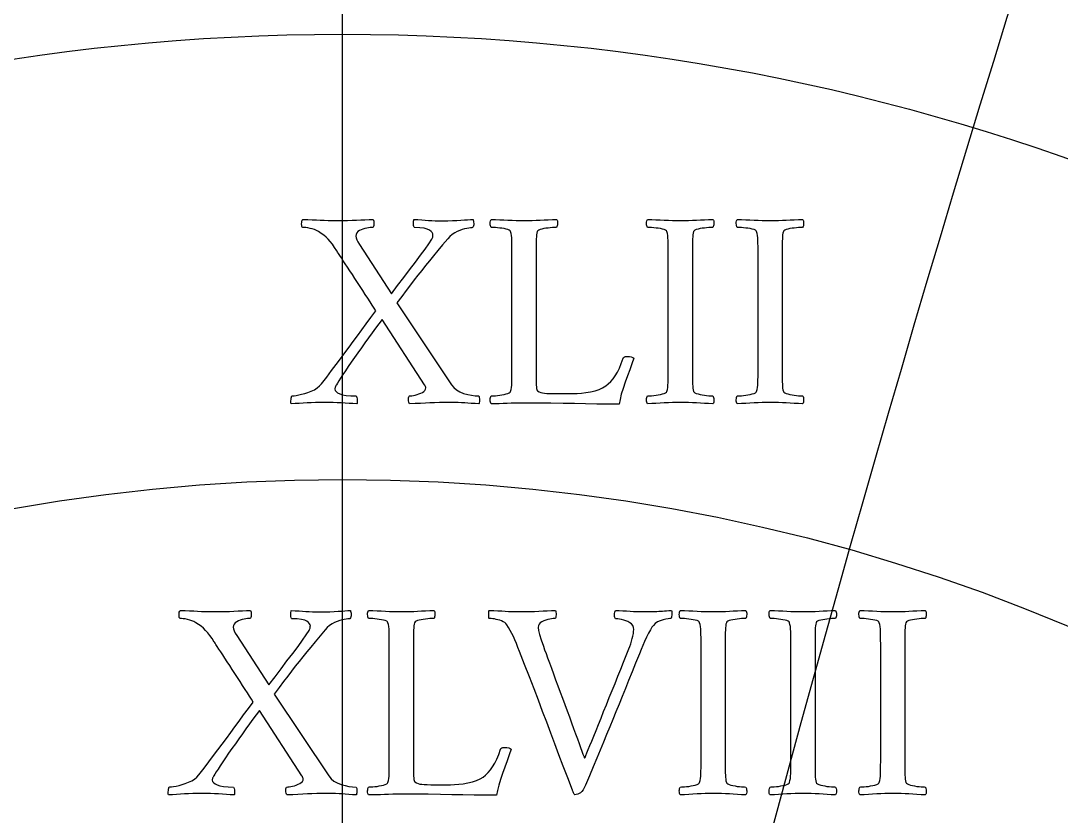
# Model space of a CAD drawing. Header units: millimetres. Extents: x -76 to 76, y -76 to 86.
# Drawn here: x -4.58 to 10.23, y 50.5 to 61.82 of the extents above; entities that cross this region are included whole.
import ezdxf

# ---------------------------------------------------------------- set-up
doc = ezdxf.new("R2010")
doc.units = ezdxf.units.MM
for name, color, linetype in [('ENGRAVE', 7, 'Continuous'), ('ENGRAVE_FINE', 8, 'Continuous'), ('GUIDE', 3, 'Continuous'), ('TEXT', 5, 'Continuous')]:
    doc.layers.add(name, color=color, linetype=linetype)

msp = doc.modelspace()

# ---------------------------------------------------------------- linework, layer by layer
at = {"layer": 'ENGRAVE'}
msp.add_lwpolyline([(0, -68.4), (0, 68.4)], dxfattribs=at)
for centre, radius in [((0, 0), 68.4), ((0, 30.813), 30.813), ((0, 28.8188), 26.4723)]:
    msp.add_circle(centre, radius, dxfattribs=at)
for centre, radius, start, end in [((0, 33.2996), 35.6461, 104.43657, 75.56343), ((0, 36.4224), 41.1283, 146.34303, 33.65697)]:
    msp.add_arc(centre, radius, start, end, dxfattribs=at)
at = {"layer": 'ENGRAVE_FINE'}
for centre, radius, start, end in [((-313.8692, -32.5302), 318.7111, 3.256593, 18.285878), ((-313.8692, -32.5302), 318.7111, 3.256593, 18.285878), ((313.8692, -32.5302), 318.7111, 161.714122, 176.743407), ((313.8692, -32.5302), 318.7111, 161.714122, 176.743407), ((-152.0553, -32.5302), 161.8139, 6.558023, 36.869498), ((-152.0553, -32.5302), 161.8139, 6.558023, 36.869498), ((152.0553, -32.5302), 161.8139, 143.130502, 173.441977), ((152.0553, -32.5302), 161.8139, 143.130502, 173.441977), ((-95.8579, -32.5302), 110.6872, 9.951474, 56.069558), ((-95.8579, -32.5302), 110.6872, 9.951474, 56.069558), ((95.8579, -32.5302), 110.6872, 123.930442, 170.048526), ((95.8579, -32.5302), 110.6872, 123.930442, 170.048526), ((-65.9559, -32.5302), 86.0994, 13.489072, 76.236453), ((-65.9559, -32.5302), 86.0994, 13.489072, 76.236453), ((65.9559, -32.5302), 86.0994, 103.763547, 166.510928), ((65.9559, -32.5302), 86.0994, 103.763547, 166.510928)]:
    msp.add_arc(centre, radius, start, end, dxfattribs=at)
at = {"layer": 'GUIDE'}
msp.add_circle((0, 0), 69.54, dxfattribs=at)
at = {"layer": 'TEXT'}
for points in [[(-0.0688, 58.975), (0.0025, 58.9754), (0.0708, 58.9765), (0.136, 58.9784), (0.1982, 58.981), (0.2586, 58.9839), (0.3186, 58.9866), (0.378, 58.989), (0.4369, 58.9912), (0.4404, 58.981), (0.4429, 58.9669), (0.4445, 58.9487), (0.445, 58.9264), (0.444, 58.9052), (0.4409, 58.89), (0.4359, 58.8809), (0.4288, 58.8779), (0.4129, 58.8773), (0.3934, 58.8754), (0.3704, 58.8722), (0.3438, 58.8678), (0.316, 58.8617), (0.2892, 58.8536), (0.2634, 58.8435), (0.2387, 58.8314), (0.2174, 58.8166), (0.2023, 58.7985), (0.1932, 58.7771), (0.1901, 58.7525), (0.1932, 58.7285), (0.2023, 58.7009), (0.2174, 58.6698), (0.2387, 58.6352), (0.6958, 57.9313), (0.7838, 58.0489), (0.8697, 58.1629), (0.9536, 58.2734), (1.0356, 58.3803), (1.1109, 58.4797), (1.1751, 58.5674), (1.2282, 58.6435), (1.2702, 58.708), (1.2756, 58.7181), (1.2798, 58.7282), (1.2827, 58.7383), (1.2843, 58.7484), (1.2852, 58.7575), (1.2859, 58.7646), (1.2862, 58.7697), (1.2864, 58.7727), (1.2833, 58.7874), (1.2742, 58.8031), (1.2591, 58.8197), (1.2378, 58.8374), (1.2062, 58.8534), (1.16, 58.8647), (1.099, 58.8716), (1.0234, 58.8738), (1.018, 58.8785), (1.0138, 58.8885), (1.0109, 58.9038), (1.0093, 58.9244), (1.0089, 58.946), (1.0098, 58.9644), (1.0119, 58.9794), (1.0153, 58.9912), (1.0723, 58.9872), (1.1261, 58.9836), (1.1765, 58.9802), (1.2237, 58.977), (1.2703, 58.9743), (1.3192, 58.9724), (1.3704, 58.9713), (1.4239, 58.9709), (1.4977, 58.9714), (1.5655, 58.973), (1.6272, 58.9755), (1.6828, 58.979), (1.7331, 58.9828), (1.7789, 58.9861), (1.8201, 58.9889), (1.8567, 58.9912), (1.8604, 58.9815), (1.8633, 58.9689), (1.8655, 58.9532), (1.8668, 58.9345), (1.8665, 58.9156), (1.8633, 58.8991), (1.8574, 58.8852), (1.8486, 58.8738), (1.8376, 58.8732), (1.8208, 58.8713), (1.7982, 58.8682), (1.7698, 58.8637), (1.7376, 58.8572), (1.704, 58.8476), (1.6689, 58.8349), (1.6322, 58.8192), (1.5957, 58.7999), (1.5609, 58.7763), (1.5279, 58.7483), (1.4967, 58.7161), (1.4243, 58.6281), (1.3566, 58.5462), (1.2938, 58.4703), (1.2358, 58.4006), (1.1806, 58.3336), (1.1261, 58.2661), (1.0723, 58.1981), (1.0194, 58.1295), (0.9645, 58.0575), (0.9051, 57.9789), (0.8411, 57.8937), (0.7726, 57.8019), (1.5493, 56.6369), (1.5814, 56.5974), (1.6211, 56.5641), (1.6684, 56.5368), (1.7232, 56.5155), (1.7806, 56.4996), (1.8355, 56.4882), (1.8878, 56.4814), (1.9376, 56.4791), (1.9428, 56.4692), (1.9462, 56.4559), (1.9479, 56.4389), (1.9477, 56.4184), (1.9466, 56.3985), (1.9452, 56.383), (1.9436, 56.3722), (1.9417, 56.3658), (1.885, 56.3698), (1.8325, 56.3734), (1.7839, 56.3768), (1.7394, 56.38), (1.6947, 56.3827), (1.6454, 56.3846), (1.5915, 56.3857), (1.5331, 56.3861), (1.4528, 56.3857), (1.3779, 56.3846), (1.3082, 56.3827), (1.2439, 56.38), (1.1795, 56.3768), (1.1099, 56.3734), (1.0349, 56.3698), (0.9547, 56.3658), (0.9476, 56.376), (0.9425, 56.3901), (0.9395, 56.4083), (0.9385, 56.4306), (0.9395, 56.4518), (0.9425, 56.467), (0.9476, 56.4761), (0.9547, 56.4791), (0.9687, 56.4799), (0.9865, 56.4821), (1.0081, 56.4859), (1.0335, 56.4912), (1.0605, 56.4982), (1.0866, 56.5069), (1.112, 56.5174), (1.1367, 56.5297), (1.1579, 56.5435), (1.1731, 56.5585), (1.1822, 56.5748), (1.1852, 56.5924), (1.1849, 56.5968), (1.1837, 56.602), (1.1818, 56.6079), (1.1792, 56.6146), (1.176, 56.6213), (1.1726, 56.6273), (1.1689, 56.6324), (1.165, 56.6369), (0.5623, 57.5673), (0.5169, 57.507), (0.4697, 57.4434), (0.4208, 57.3765), (0.3701, 57.3063), (0.3189, 57.2349), (0.2685, 57.1643), (0.2188, 57.0944), (0.1699, 57.0252), (0.1231, 56.9585), (0.0799, 56.8958), (0.0402, 56.8371), (0.004, 56.7825), (-0.0276, 56.734), (-0.0536, 56.6935), (-0.0741, 56.6611), (-0.089, 56.6369), (-0.0913, 56.6323), (-0.094, 56.6268), (-0.0973, 56.6202), (-0.1011, 56.6126), (-0.1047, 56.6043), (-0.1072, 56.5954), (-0.1087, 56.5861), (-0.1092, 56.5762), (-0.1049, 56.5584), (-0.092, 56.5413), (-0.0705, 56.525), (-0.0405, 56.5094), (0, 56.4962), (0.0526, 56.4867), (0.1173, 56.481), (0.1942, 56.4791), (0.1996, 56.4692), (0.2038, 56.4559), (0.2067, 56.4389), (0.2083, 56.4184), (0.2087, 56.3985), (0.2078, 56.383), (0.2057, 56.3722), (0.2023, 56.3658), (0.1474, 56.3698), (0.092, 56.3734), (0.0362, 56.3768), (-0.0202, 56.38), (-0.0766, 56.3827), (-0.1325, 56.3846), (-0.1878, 56.3857), (-0.2427, 56.3861), (-0.3168, 56.3857), (-0.3853, 56.3846), (-0.4483, 56.3827), (-0.5056, 56.38), (-0.5608, 56.3768), (-0.6169, 56.3734), (-0.674, 56.3698), (-0.7322, 56.3658), (-0.7353, 56.3773), (-0.7367, 56.3916), (-0.7363, 56.4087), (-0.7342, 56.4285), (-0.7313, 56.4476), (-0.7286, 56.4624), (-0.7262, 56.4729), (-0.7241, 56.4791), (-0.7118, 56.48), (-0.6912, 56.4826), (-0.6623, 56.4871), (-0.625, 56.4933), (-0.5828, 56.5019), (-0.539, 56.5135), (-0.4938, 56.5282), (-0.447, 56.5459), (-0.4021, 56.567), (-0.3625, 56.5919), (-0.3283, 56.6206), (-0.2993, 56.6531), (-0.2263, 56.7481), (-0.1567, 56.8391), (-0.0908, 56.9261), (-0.0283, 57.009), (0.0322, 57.0901), (0.0925, 57.1713), (0.1526, 57.2529), (0.2124, 57.3347), (0.2734, 57.4182), (0.3373, 57.5051), (0.4039, 57.5952), (0.4733, 57.6886), (0.4494, 57.7272), (0.4222, 57.77), (0.3917, 57.8172), (0.358, 57.8686), (0.3223, 57.9229), (0.2862, 57.9783), (0.2495, 58.0351), (0.2124, 58.0931), (0.1755, 58.1508), (0.1396, 58.2064), (0.1047, 58.26), (0.0708, 58.3116), (0.0389, 58.3599), (0.0101, 58.4036), (-0.0157, 58.4428), (-0.0384, 58.4774), (-0.057, 58.5057), (-0.0703, 58.526), (-0.0782, 58.5381), (-0.0809, 58.5421), (-0.1129, 58.5919), (-0.1441, 58.6362), (-0.1746, 58.6749), (-0.2043, 58.708), (-0.235, 58.7376), (-0.2685, 58.7656), (-0.3048, 58.7922), (-0.3438, 58.8172), (-0.371, 58.8323), (-0.4, 58.845), (-0.4307, 58.8555), (-0.4632, 58.8637), (-0.4946, 58.8699), (-0.5223, 58.8744), (-0.5462, 58.877), (-0.5663, 58.8779), (-0.5734, 58.8809), (-0.5785, 58.89), (-0.5815, 58.9052), (-0.5825, 58.9264), (-0.5815, 58.9487), (-0.5785, 58.9669), (-0.5734, 58.981), (-0.5663, 58.9912), (-0.4962, 58.989), (-0.4313, 58.9866), (-0.3718, 58.9839), (-0.3175, 58.981), (-0.2633, 58.9784), (-0.2038, 58.9765), (-0.1389, 58.9754), (-0.0688, 58.975)], [(2.7548, 56.8351), (2.7548, 56.8305), (2.7548, 56.825), (2.7548, 56.8184), (2.7548, 56.8108), (2.7548, 56.7912), (2.7548, 56.7688), (2.7548, 56.7437), (2.7548, 56.7158), (2.755, 56.6871), (2.7558, 56.6596), (2.757, 56.6335), (2.7588, 56.6086), (2.7613, 56.5868), (2.7649, 56.5701), (2.7694, 56.5585), (2.775, 56.5519), (2.7963, 56.5392), (2.82, 56.5292), (2.8459, 56.522), (2.8741, 56.5175), (2.9076, 56.5149), (2.9494, 56.513), (2.9996, 56.5119), (3.0581, 56.5115), (3.2806, 56.5115), (3.3386, 56.5131), (3.3995, 56.518), (3.463, 56.5263), (3.5294, 56.5378), (3.5937, 56.5528), (3.6513, 56.5716), (3.702, 56.5943), (3.7458, 56.6207), (3.7816, 56.6495), (3.8161, 56.6834), (3.8494, 56.7223), (3.8813, 56.7663), (3.9118, 56.8169), (3.9405, 56.8755), (3.9674, 56.9423), (3.9926, 57.0171), (3.9991, 57.0277), (4.0108, 57.0353), (4.0275, 57.0399), (4.0492, 57.0414), (4.0826, 57.0399), (4.1099, 57.0353), (4.1311, 57.0277), (4.1463, 57.0171), (4.1173, 56.9349), (4.0871, 56.8503), (4.0557, 56.763), (4.0229, 56.6733), (3.9924, 56.5855), (3.9678, 56.5044), (3.949, 56.4298), (3.9359, 56.3618), (3.7764, 56.3623), (3.6174, 56.3638), (3.4589, 56.3664), (3.3009, 56.3699), (3.138, 56.3734), (2.9651, 56.376), (2.7821, 56.3775), (2.5889, 56.378), (2.5219, 56.3776), (2.4584, 56.3765), (2.3985, 56.3746), (2.3421, 56.3719), (2.287, 56.3693), (2.2309, 56.3674), (2.1738, 56.3662), (2.1156, 56.3658), (2.1087, 56.3755), (2.104, 56.3881), (2.1016, 56.4038), (2.1015, 56.4225), (2.1031, 56.4412), (2.106, 56.4569), (2.1102, 56.4695), (2.1156, 56.4791), (2.1303, 56.4795), (2.15, 56.4806), (2.1748, 56.4825), (2.2046, 56.4852), (2.2366, 56.4888), (2.2678, 56.4938), (2.2983, 56.5), (2.328, 56.5074), (2.3539, 56.5158), (2.373, 56.5246), (2.3853, 56.534), (2.3907, 56.5438), (2.3979, 56.5699), (2.4033, 56.5995), (2.407, 56.6326), (2.4089, 56.6692), (2.4098, 56.7084), (2.4104, 56.7491), (2.4108, 56.7913), (2.4109, 56.8351), (2.4109, 58.5219), (2.4108, 58.5658), (2.4104, 58.6084), (2.4098, 58.6497), (2.4089, 58.6898), (2.407, 58.7273), (2.4033, 58.7611), (2.3979, 58.791), (2.3907, 58.8172), (2.3853, 58.8286), (2.373, 58.8385), (2.3539, 58.8468), (2.328, 58.8536), (2.2983, 58.8593), (2.2678, 58.8642), (2.2366, 58.8684), (2.2046, 58.8718), (2.1748, 58.8745), (2.15, 58.8764), (2.1303, 58.8775), (2.1156, 58.8779), (2.1102, 58.8875), (2.106, 58.9001), (2.1031, 58.9158), (2.1015, 58.9345), (2.1016, 58.9532), (2.104, 58.9689), (2.1087, 58.9815), (2.1156, 58.9912), (2.176, 58.989), (2.236, 58.9866), (2.2954, 58.9839), (2.3543, 58.981), (2.4127, 58.9784), (2.4706, 58.9765), (2.528, 58.9754), (2.5849, 58.975), (2.6431, 58.9754), (2.7007, 58.9765), (2.7574, 58.9784), (2.8134, 58.981), (2.8697, 58.9839), (2.9272, 58.9866), (2.986, 58.989), (3.046, 58.9912), (3.053, 58.9815), (3.0576, 58.9689), (3.06, 58.9532), (3.0602, 58.9345), (3.0585, 58.9158), (3.0556, 58.9001), (3.0514, 58.8875), (3.046, 58.8779), (3.0313, 58.8775), (3.0116, 58.8764), (2.9868, 58.8745), (2.957, 58.8718), (2.9252, 58.8684), (2.8943, 58.8642), (2.8645, 58.8593), (2.8357, 58.8536), (2.8104, 58.8468), (2.7912, 58.8385), (2.778, 58.8286), (2.7709, 58.8172), (2.7655, 58.7955), (2.7613, 58.7707), (2.7584, 58.7429), (2.7568, 58.712), (2.7559, 58.6789), (2.7553, 58.6443), (2.7549, 58.6081), (2.7548, 58.5705), (2.7548, 58.5644), (2.7548, 58.5583), (2.7548, 58.5523), (2.7548, 58.5462), (2.7548, 58.5401), (2.7548, 58.5341), (2.7548, 58.528), (2.7548, 58.5219)], [(4.8097, 58.975), (4.868, 58.9754), (4.9255, 58.9765), (4.9822, 58.9784), (5.0382, 58.981), (5.0945, 58.9839), (5.152, 58.9866), (5.2108, 58.989), (5.2708, 58.9912), (5.2778, 58.9815), (5.2825, 58.9689), (5.2849, 58.9532), (5.285, 58.9345), (5.2834, 58.9158), (5.2805, 58.9001), (5.2763, 58.8875), (5.2708, 58.8779), (5.2562, 58.8775), (5.2365, 58.8764), (5.2117, 58.8745), (5.1819, 58.8718), (5.15, 58.8684), (5.1192, 58.8642), (5.0893, 58.8593), (5.0605, 58.8536), (5.0352, 58.8468), (5.016, 58.8385), (5.0029, 58.8286), (4.9958, 58.8172), (4.9903, 58.7955), (4.9862, 58.7707), (4.9833, 58.7429), (4.9816, 58.712), (4.9807, 58.6789), (4.9801, 58.6443), (4.9797, 58.6081), (4.9796, 58.5705), (4.9796, 58.5644), (4.9796, 58.5583), (4.9796, 58.5523), (4.9796, 58.5462), (4.9796, 58.5401), (4.9796, 58.5341), (4.9796, 58.528), (4.9796, 58.5219), (4.9796, 56.8351), (4.9796, 56.829), (4.9796, 56.8229), (4.9796, 56.8169), (4.9796, 56.8108), (4.9796, 56.8047), (4.9796, 56.7987), (4.9796, 56.7926), (4.9796, 56.7865), (4.9797, 56.749), (4.9801, 56.7132), (4.9807, 56.6792), (4.9816, 56.647), (4.9833, 56.617), (4.9862, 56.5898), (4.9903, 56.5654), (4.9958, 56.5438), (5.0029, 56.534), (5.016, 56.5246), (5.0352, 56.5158), (5.0605, 56.5074), (5.0893, 56.5), (5.1192, 56.4938), (5.15, 56.4888), (5.1819, 56.4852), (5.2117, 56.4825), (5.2365, 56.4806), (5.2562, 56.4795), (5.2708, 56.4791), (5.2763, 56.4695), (5.2805, 56.4569), (5.2834, 56.4412), (5.285, 56.4225), (5.2849, 56.4038), (5.2825, 56.3881), (5.2778, 56.3755), (5.2708, 56.3658), (5.2108, 56.3698), (5.152, 56.3734), (5.0945, 56.3768), (5.0382, 56.38), (4.9822, 56.3827), (4.9255, 56.3846), (4.868, 56.3857), (4.8097, 56.3861), (4.7528, 56.3857), (4.6954, 56.3846), (4.6375, 56.3827), (4.5791, 56.38), (4.5202, 56.3768), (4.4608, 56.3734), (4.4009, 56.3698), (4.3405, 56.3658), (4.3335, 56.3755), (4.3288, 56.3881), (4.3264, 56.4038), (4.3263, 56.4225), (4.3279, 56.4412), (4.3309, 56.4569), (4.335, 56.4695), (4.3405, 56.4791), (4.3551, 56.4795), (4.3748, 56.4806), (4.3996, 56.4825), (4.4295, 56.4852), (4.4614, 56.4888), (4.4927, 56.4938), (4.5231, 56.5), (4.5528, 56.5074), (4.5787, 56.5158), (4.5978, 56.5246), (4.6101, 56.534), (4.6155, 56.5438), (4.6227, 56.5699), (4.6282, 56.5995), (4.6318, 56.6326), (4.6337, 56.6692), (4.6346, 56.7084), (4.6352, 56.7491), (4.6356, 56.7913), (4.6358, 56.8351), (4.6358, 58.5219), (4.6356, 58.5658), (4.6352, 58.6084), (4.6346, 58.6497), (4.6337, 58.6898), (4.6318, 58.7273), (4.6282, 58.7611), (4.6227, 58.791), (4.6155, 58.8172), (4.6101, 58.8286), (4.5978, 58.8385), (4.5787, 58.8468), (4.5528, 58.8536), (4.5231, 58.8593), (4.4927, 58.8642), (4.4614, 58.8684), (4.4295, 58.8718), (4.3996, 58.8745), (4.3748, 58.8764), (4.3551, 58.8775), (4.3405, 58.8779), (4.335, 58.8875), (4.3309, 58.9001), (4.3279, 58.9158), (4.3263, 58.9345), (4.3264, 58.9532), (4.3288, 58.9689), (4.3335, 58.9815), (4.3405, 58.9912), (4.4009, 58.989), (4.4608, 58.9866), (4.5202, 58.9839), (4.5791, 58.981), (4.6375, 58.9784), (4.6954, 58.9765), (4.7528, 58.9754), (4.8097, 58.975)], [(6.088, 58.975), (6.1462, 58.9754), (6.2038, 58.9765), (6.2605, 58.9784), (6.3165, 58.981), (6.3728, 58.9839), (6.4303, 58.9866), (6.4891, 58.989), (6.5491, 58.9912), (6.5561, 58.9815), (6.5607, 58.9689), (6.5631, 58.9532), (6.5633, 58.9345), (6.5616, 58.9158), (6.5587, 58.9001), (6.5546, 58.8875), (6.5491, 58.8779), (6.5345, 58.8775), (6.5147, 58.8764), (6.49, 58.8745), (6.4601, 58.8718), (6.4283, 58.8684), (6.3974, 58.8642), (6.3676, 58.8593), (6.3388, 58.8536), (6.3135, 58.8468), (6.2943, 58.8385), (6.2811, 58.8286), (6.274, 58.8172), (6.2686, 58.7955), (6.2644, 58.7707), (6.2615, 58.7429), (6.2599, 58.712), (6.259, 58.6789), (6.2584, 58.6443), (6.258, 58.6081), (6.2579, 58.5705), (6.2579, 58.5644), (6.2579, 58.5583), (6.2579, 58.5523), (6.2579, 58.5462), (6.2579, 58.5401), (6.2579, 58.5341), (6.2579, 58.528), (6.2579, 58.5219), (6.2579, 56.8351), (6.2579, 56.829), (6.2579, 56.8229), (6.2579, 56.8169), (6.2579, 56.8108), (6.2579, 56.8047), (6.2579, 56.7987), (6.2579, 56.7926), (6.2579, 56.7865), (6.258, 56.749), (6.2584, 56.7132), (6.259, 56.6792), (6.2599, 56.647), (6.2615, 56.617), (6.2644, 56.5898), (6.2686, 56.5654), (6.274, 56.5438), (6.2811, 56.534), (6.2943, 56.5246), (6.3135, 56.5158), (6.3388, 56.5074), (6.3676, 56.5), (6.3974, 56.4938), (6.4283, 56.4888), (6.4601, 56.4852), (6.49, 56.4825), (6.5147, 56.4806), (6.5345, 56.4795), (6.5491, 56.4791), (6.5546, 56.4695), (6.5587, 56.4569), (6.5616, 56.4412), (6.5633, 56.4225), (6.5631, 56.4038), (6.5607, 56.3881), (6.5561, 56.3755), (6.5491, 56.3658), (6.4891, 56.3698), (6.4303, 56.3734), (6.3728, 56.3768), (6.3165, 56.38), (6.2605, 56.3827), (6.2038, 56.3846), (6.1462, 56.3857), (6.088, 56.3861), (6.0311, 56.3857), (5.9737, 56.3846), (5.9158, 56.3827), (5.8574, 56.38), (5.7985, 56.3768), (5.7391, 56.3734), (5.6792, 56.3698), (5.6187, 56.3658), (5.6118, 56.3755), (5.6071, 56.3881), (5.6047, 56.4038), (5.6046, 56.4225), (5.6062, 56.4412), (5.6091, 56.4569), (5.6133, 56.4695), (5.6187, 56.4791), (5.6334, 56.4795), (5.6531, 56.4806), (5.6779, 56.4825), (5.7077, 56.4852), (5.7397, 56.4888), (5.7709, 56.4938), (5.8014, 56.5), (5.8311, 56.5074), (5.857, 56.5158), (5.8761, 56.5246), (5.8884, 56.534), (5.8938, 56.5438), (5.901, 56.5699), (5.9064, 56.5995), (5.9101, 56.6326), (5.912, 56.6692), (5.9129, 56.7084), (5.9135, 56.7491), (5.9139, 56.7913), (5.914, 56.8351), (5.914, 58.5219), (5.9139, 58.5658), (5.9135, 58.6084), (5.9129, 58.6497), (5.912, 58.6898), (5.9101, 58.7273), (5.9064, 58.7611), (5.901, 58.791), (5.8938, 58.8172), (5.8884, 58.8286), (5.8761, 58.8385), (5.857, 58.8468), (5.8311, 58.8536), (5.8014, 58.8593), (5.7709, 58.8642), (5.7397, 58.8684), (5.7077, 58.8718), (5.6779, 58.8745), (5.6531, 58.8764), (5.6334, 58.8775), (5.6187, 58.8779), (5.6133, 58.8875), (5.6091, 58.9001), (5.6062, 58.9158), (5.6046, 58.9345), (5.6047, 58.9532), (5.6071, 58.9689), (5.6118, 58.9815), (5.6187, 58.9912), (5.6792, 58.989), (5.7391, 58.9866), (5.7985, 58.9839), (5.8574, 58.981), (5.9158, 58.9784), (5.9737, 58.9765), (6.0311, 58.9754), (6.088, 58.975)], [(-1.8143, 53.4103), (-1.743, 53.4106), (-1.6747, 53.4118), (-1.6095, 53.4137), (-1.5473, 53.4163), (-1.4868, 53.4192), (-1.4269, 53.4219), (-1.3675, 53.4243), (-1.3086, 53.4264), (-1.3051, 53.4163), (-1.3025, 53.4022), (-1.301, 53.384), (-1.3005, 53.3617), (-1.3015, 53.3405), (-1.3046, 53.3253), (-1.3096, 53.3162), (-1.3167, 53.3132), (-1.3326, 53.3125), (-1.3521, 53.3107), (-1.3751, 53.3075), (-1.4016, 53.3031), (-1.4295, 53.297), (-1.4563, 53.2889), (-1.482, 53.2788), (-1.5068, 53.2667), (-1.5281, 53.2519), (-1.5432, 53.2338), (-1.5523, 53.2124), (-1.5554, 53.1878), (-1.5523, 53.1638), (-1.5432, 53.1362), (-1.5281, 53.1051), (-1.5068, 53.0705), (-1.0497, 52.3666), (-0.9617, 52.4842), (-0.8758, 52.5982), (-0.7918, 52.7087), (-0.7099, 52.8156), (-0.6346, 52.915), (-0.5704, 53.0027), (-0.5173, 53.0788), (-0.4753, 53.1433), (-0.4699, 53.1534), (-0.4657, 53.1635), (-0.4628, 53.1736), (-0.4611, 53.1837), (-0.4603, 53.1928), (-0.4596, 53.1999), (-0.4593, 53.205), (-0.4591, 53.208), (-0.4622, 53.2227), (-0.4713, 53.2383), (-0.4864, 53.255), (-0.5077, 53.2727), (-0.5393, 53.2887), (-0.5855, 53.3), (-0.6465, 53.3069), (-0.7221, 53.3091), (-0.7275, 53.3138), (-0.7317, 53.3238), (-0.7346, 53.3391), (-0.7362, 53.3597), (-0.7366, 53.3813), (-0.7357, 53.3996), (-0.7336, 53.4147), (-0.7302, 53.4264), (-0.6731, 53.4225), (-0.6194, 53.4189), (-0.569, 53.4154), (-0.5218, 53.4123), (-0.4752, 53.4096), (-0.4263, 53.4077), (-0.3751, 53.4066), (-0.3216, 53.4062), (-0.2478, 53.4067), (-0.18, 53.4082), (-0.1183, 53.4108), (-0.0627, 53.4143), (-0.0124, 53.4181), (0.0334, 53.4214), (0.0746, 53.4242), (0.1112, 53.4264), (0.1149, 53.4168), (0.1178, 53.4042), (0.12, 53.3885), (0.1214, 53.3698), (0.121, 53.3509), (0.1178, 53.3344), (0.1119, 53.3205), (0.1032, 53.3091), (0.0922, 53.3085), (0.0753, 53.3066), (0.0527, 53.3034), (0.0243, 53.299), (-0.0078, 53.2924), (-0.0415, 53.2828), (-0.0766, 53.2702), (-0.1133, 53.2545), (-0.1498, 53.2352), (-0.1846, 53.2115), (-0.2176, 53.1836), (-0.2488, 53.1514), (-0.3212, 53.0634), (-0.3888, 52.9815), (-0.4517, 52.9056), (-0.5097, 52.8359), (-0.5649, 52.7689), (-0.6194, 52.7014), (-0.6731, 52.6333), (-0.7261, 52.5648), (-0.781, 52.4928), (-0.8404, 52.4141), (-0.9043, 52.3289), (-0.9729, 52.2372), (-0.1962, 51.0722), (-0.1641, 51.0327), (-0.1244, 50.9993), (-0.0771, 50.972), (-0.0222, 50.9508), (0.0351, 50.9349), (0.09, 50.9235), (0.1423, 50.9167), (0.1921, 50.9144), (0.1973, 50.9045), (0.2007, 50.8911), (0.2024, 50.8742), (0.2023, 50.8537), (0.2011, 50.8337), (0.1997, 50.8183), (0.1981, 50.8075), (0.1962, 50.8011), (0.1396, 50.8051), (0.087, 50.8087), (0.0384, 50.8121), (-0.0061, 50.8153), (-0.0508, 50.8179), (-0.1001, 50.8198), (-0.154, 50.821), (-0.2124, 50.8214), (-0.2926, 50.821), (-0.3676, 50.8198), (-0.4373, 50.8179), (-0.5016, 50.8153), (-0.5659, 50.8121), (-0.6356, 50.8087), (-0.7106, 50.8051), (-0.7908, 50.8011), (-0.7979, 50.8112), (-0.803, 50.8254), (-0.806, 50.8436), (-0.807, 50.8659), (-0.806, 50.8871), (-0.803, 50.9023), (-0.7979, 50.9114), (-0.7908, 50.9144), (-0.7768, 50.9152), (-0.759, 50.9174), (-0.7374, 50.9212), (-0.7119, 50.9265), (-0.685, 50.9335), (-0.6589, 50.9422), (-0.6334, 50.9527), (-0.6088, 50.965), (-0.5876, 50.9787), (-0.5724, 50.9938), (-0.5633, 51.0101), (-0.5603, 51.0277), (-0.5606, 51.0321), (-0.5618, 51.0373), (-0.5637, 51.0432), (-0.5663, 51.0499), (-0.5695, 51.0566), (-0.5729, 51.0626), (-0.5766, 51.0677), (-0.5805, 51.0722), (-1.1832, 52.0025), (-1.2286, 51.9423), (-1.2757, 51.8787), (-1.3247, 51.8118), (-1.3754, 51.7416), (-1.4266, 51.6702), (-1.477, 51.5995), (-1.5267, 51.5296), (-1.5756, 51.4605), (-1.6224, 51.3938), (-1.6656, 51.3311), (-1.7053, 51.2724), (-1.7414, 51.2178), (-1.773, 51.1692), (-1.7991, 51.1288), (-1.8196, 51.0964), (-1.8345, 51.0722), (-1.8368, 51.0676), (-1.8395, 51.062), (-1.8428, 51.0555), (-1.8466, 51.0479), (-1.8502, 51.0395), (-1.8527, 51.0307), (-1.8542, 51.0213), (-1.8547, 51.0115), (-1.8504, 50.9937), (-1.8375, 50.9766), (-1.816, 50.9603), (-1.7859, 50.9447), (-1.7455, 50.9315), (-1.6929, 50.922), (-1.6282, 50.9163), (-1.5513, 50.9144), (-1.5459, 50.9045), (-1.5417, 50.8911), (-1.5388, 50.8742), (-1.5372, 50.8537), (-1.5368, 50.8337), (-1.5377, 50.8183), (-1.5398, 50.8075), (-1.5432, 50.8011), (-1.5981, 50.8051), (-1.6535, 50.8087), (-1.7093, 50.8121), (-1.7657, 50.8153), (-1.8221, 50.8179), (-1.878, 50.8198), (-1.9333, 50.821), (-1.9882, 50.8214), (-2.0623, 50.821), (-2.1308, 50.8198), (-2.1937, 50.8179), (-2.2511, 50.8153), (-2.3062, 50.8121), (-2.3624, 50.8087), (-2.4195, 50.8051), (-2.4777, 50.8011), (-2.4808, 50.8126), (-2.4822, 50.8269), (-2.4818, 50.844), (-2.4797, 50.8638), (-2.4768, 50.8829), (-2.4741, 50.8977), (-2.4717, 50.9082), (-2.4696, 50.9144), (-2.4573, 50.9153), (-2.4367, 50.9179), (-2.4078, 50.9224), (-2.3705, 50.9286), (-2.3282, 50.9372), (-2.2845, 50.9488), (-2.2392, 50.9634), (-2.1925, 50.9811), (-2.1476, 51.0023), (-2.108, 51.0272), (-2.0738, 51.0559), (-2.0448, 51.0883), (-1.9718, 51.1834), (-1.9022, 51.2744), (-1.8363, 51.3614), (-1.7738, 51.4443), (-1.7133, 51.5253), (-1.653, 51.6066), (-1.5929, 51.6882), (-1.5331, 51.77), (-1.4721, 51.8535), (-1.4082, 51.9404), (-1.3416, 52.0305), (-1.2722, 52.1239), (-1.2961, 52.1625), (-1.3233, 52.2053), (-1.3537, 52.2525), (-1.3875, 52.3039), (-1.4231, 52.3581), (-1.4593, 52.4136), (-1.496, 52.4704), (-1.5331, 52.5284), (-1.57, 52.5861), (-1.6059, 52.6417), (-1.6408, 52.6953), (-1.6747, 52.7469), (-1.7066, 52.7951), (-1.7354, 52.8389), (-1.7612, 52.8781), (-1.7839, 52.9127), (-1.8025, 52.941), (-1.8158, 52.9613), (-1.8237, 52.9734), (-1.8264, 52.9774), (-1.8584, 53.0272), (-1.8896, 53.0715), (-1.9201, 53.1102), (-1.9498, 53.1433), (-1.9805, 53.1729), (-2.014, 53.2009), (-2.0503, 53.2275), (-2.0893, 53.2525), (-2.1165, 53.2675), (-2.1455, 53.2803), (-2.1762, 53.2908), (-2.2087, 53.299), (-2.2401, 53.3052), (-2.2678, 53.3096), (-2.2917, 53.3123), (-2.3118, 53.3132), (-2.3189, 53.3162), (-2.3239, 53.3253), (-2.327, 53.3405), (-2.328, 53.3617), (-2.327, 53.384), (-2.3239, 53.4022), (-2.3189, 53.4163), (-2.3118, 53.4264), (-2.2417, 53.4243), (-2.1768, 53.4219), (-2.1173, 53.4192), (-2.063, 53.4163), (-2.0088, 53.4137), (-1.9493, 53.4118), (-1.8844, 53.4106), (-1.8143, 53.4103)], [(1.0093, 51.2704), (1.0093, 51.2658), (1.0093, 51.2603), (1.0093, 51.2537), (1.0093, 51.2461), (1.0093, 51.2265), (1.0093, 51.2041), (1.0093, 51.179), (1.0093, 51.151), (1.0095, 51.1223), (1.0103, 51.0949), (1.0115, 51.0687), (1.0133, 51.0438), (1.0158, 51.0221), (1.0194, 51.0054), (1.0239, 50.9938), (1.0295, 50.9872), (1.0509, 50.9744), (1.0745, 50.9645), (1.1004, 50.9573), (1.1286, 50.9528), (1.1621, 50.9502), (1.2039, 50.9483), (1.2541, 50.9471), (1.3127, 50.9468), (1.5351, 50.9468), (1.5932, 50.9484), (1.654, 50.9533), (1.7176, 50.9616), (1.7839, 50.9731), (1.8483, 50.9881), (1.9058, 51.0069), (1.9565, 51.0296), (2.0003, 51.056), (2.0361, 51.0848), (2.0706, 51.1187), (2.1039, 51.1576), (2.1358, 51.2016), (2.1663, 51.2522), (2.195, 51.3108), (2.2219, 51.3776), (2.2471, 51.4524), (2.2537, 51.463), (2.2653, 51.4706), (2.282, 51.4752), (2.3037, 51.4767), (2.3371, 51.4752), (2.3644, 51.4706), (2.3856, 51.463), (2.4008, 51.4524), (2.3719, 51.3702), (2.3416, 51.2855), (2.3102, 51.1983), (2.2774, 51.1086), (2.247, 51.0208), (2.2223, 50.9397), (2.2035, 50.8651), (2.1905, 50.7971), (2.0309, 50.7976), (1.8719, 50.7991), (1.7134, 50.8016), (1.5554, 50.8052), (1.3925, 50.8087), (1.2196, 50.8112), (1.0366, 50.8128), (0.8434, 50.8133), (0.7764, 50.8129), (0.713, 50.8118), (0.653, 50.8099), (0.5967, 50.8072), (0.5415, 50.8045), (0.4854, 50.8027), (0.4283, 50.8015), (0.3701, 50.8011), (0.3632, 50.8107), (0.3585, 50.8234), (0.3561, 50.8391), (0.356, 50.8578), (0.3576, 50.8765), (0.3605, 50.8922), (0.3647, 50.9048), (0.3701, 50.9144), (0.3848, 50.9148), (0.4045, 50.9159), (0.4293, 50.9178), (0.4591, 50.9205), (0.4911, 50.9241), (0.5223, 50.9291), (0.5528, 50.9353), (0.5825, 50.9427), (0.6084, 50.9511), (0.6275, 50.9599), (0.6398, 50.9693), (0.6452, 50.9791), (0.6524, 51.0052), (0.6578, 51.0347), (0.6615, 51.0679), (0.6634, 51.1045), (0.6643, 51.1437), (0.6649, 51.1844), (0.6653, 51.2266), (0.6654, 51.2704), (0.6654, 52.9572), (0.6653, 53.0011), (0.6649, 53.0437), (0.6643, 53.085), (0.6634, 53.1251), (0.6615, 53.1626), (0.6578, 53.1964), (0.6524, 53.2263), (0.6452, 53.2525), (0.6398, 53.2639), (0.6275, 53.2737), (0.6084, 53.2821), (0.5825, 53.2889), (0.5528, 53.2946), (0.5223, 53.2995), (0.4911, 53.3037), (0.4591, 53.3071), (0.4293, 53.3098), (0.4045, 53.3117), (0.3848, 53.3128), (0.3701, 53.3132), (0.3647, 53.3228), (0.3605, 53.3354), (0.3576, 53.3511), (0.356, 53.3698), (0.3561, 53.3885), (0.3585, 53.4042), (0.3632, 53.4168), (0.3701, 53.4264), (0.4306, 53.4243), (0.4905, 53.4219), (0.5499, 53.4192), (0.6088, 53.4163), (0.6672, 53.4137), (0.7251, 53.4118), (0.7825, 53.4106), (0.8394, 53.4103), (0.8976, 53.4106), (0.9552, 53.4118), (1.0119, 53.4137), (1.0679, 53.4163), (1.1242, 53.4192), (1.1817, 53.4219), (1.2405, 53.4243), (1.3005, 53.4264), (1.3075, 53.4168), (1.3121, 53.4042), (1.3146, 53.3885), (1.3147, 53.3698), (1.313, 53.3511), (1.3101, 53.3354), (1.306, 53.3228), (1.3005, 53.3132), (1.2859, 53.3128), (1.2661, 53.3117), (1.2414, 53.3098), (1.2115, 53.3071), (1.1797, 53.3037), (1.1488, 53.2995), (1.119, 53.2946), (1.0902, 53.2889), (1.0649, 53.2821), (1.0457, 53.2737), (1.0325, 53.2639), (1.0254, 53.2525), (1.02, 53.2308), (1.0158, 53.206), (1.0129, 53.1782), (1.0113, 53.1473), (1.0104, 53.1142), (1.0098, 53.0796), (1.0094, 53.0434), (1.0093, 53.0057), (1.0093, 52.9997), (1.0093, 52.9936), (1.0093, 52.9875), (1.0093, 52.9815), (1.0093, 52.9754), (1.0093, 52.9693), (1.0093, 52.9633), (1.0093, 52.9572)], [(2.5424, 53.4103), (2.6066, 53.4106), (2.6698, 53.4118), (2.732, 53.4137), (2.7932, 53.4163), (2.8536, 53.4192), (2.9135, 53.4219), (2.9729, 53.4243), (3.0318, 53.4264), (3.0353, 53.4165), (3.0374, 53.4027), (3.0383, 53.3851), (3.0379, 53.3637), (3.0363, 53.3431), (3.0334, 53.3278), (3.0292, 53.3179), (3.0238, 53.3132), (3.013, 53.3125), (2.997, 53.3107), (2.9756, 53.3075), (2.9489, 53.3031), (2.92, 53.297), (2.8918, 53.2889), (2.8644, 53.2788), (2.8377, 53.2667), (2.8147, 53.2516), (2.7982, 53.2328), (2.7884, 53.2102), (2.7851, 53.1837), (2.7896, 53.1428), (2.8033, 53.0846), (2.8261, 53.0093), (2.8579, 52.9168), (2.8755, 52.8686), (2.8958, 52.8131), (2.919, 52.7503), (2.9449, 52.6801), (2.9728, 52.6044), (3.002, 52.5249), (3.0325, 52.4416), (3.0642, 52.3545), (3.0967, 52.2655), (3.1294, 52.1765), (3.1624, 52.0875), (3.1957, 51.9985), (3.2283, 51.9113), (3.2594, 51.8276), (3.289, 51.7475), (3.317, 51.6708), (3.3431, 51.5994), (3.3666, 51.5348), (3.3876, 51.4771), (3.406, 51.4261), (3.4213, 51.384), (3.4328, 51.3528), (3.4405, 51.3324), (3.4445, 51.323), (3.4508, 51.3367), (3.4616, 51.3619), (3.4771, 51.3984), (3.497, 51.4463), (3.5207, 51.5036), (3.5471, 51.5682), (3.5763, 51.6401), (3.6083, 51.7194), (3.6425, 51.8045), (3.6786, 51.8938), (3.7164, 51.9875), (3.7559, 52.0855), (3.7965, 52.186), (3.8373, 52.2872), (3.8784, 52.3892), (3.9198, 52.492), (3.9606, 52.5936), (4.0002, 52.6922), (4.0385, 52.7878), (4.0755, 52.8803), (4.0892, 52.9152), (4.1018, 52.9511), (4.1134, 52.9881), (4.124, 53.026), (4.1329, 53.0629), (4.1392, 53.0968), (4.143, 53.1276), (4.1443, 53.1554), (4.1409, 53.1858), (4.1306, 53.2121), (4.1135, 53.2343), (4.0897, 53.2525), (4.0618, 53.2674), (4.033, 53.2798), (4.0032, 53.2897), (3.9723, 53.297), (3.9434, 53.3023), (3.9193, 53.3061), (3.8999, 53.3084), (3.8854, 53.3091), (3.8783, 53.3156), (3.8732, 53.3268), (3.8702, 53.3429), (3.8692, 53.3637), (3.8702, 53.3851), (3.8732, 53.4027), (3.8783, 53.4165), (3.8854, 53.4264), (3.9392, 53.4243), (3.9916, 53.4219), (4.0424, 53.4192), (4.0917, 53.4163), (4.141, 53.4137), (4.1918, 53.4118), (4.2441, 53.4106), (4.298, 53.4103), (4.3421, 53.4104), (4.3814, 53.4108), (4.4159, 53.4114), (4.4456, 53.4123), (4.4728, 53.4134), (4.4997, 53.4148), (4.5264, 53.4165), (4.5528, 53.4184), (4.5806, 53.4204), (4.6115, 53.4224), (4.6454, 53.4244), (4.6823, 53.4264), (4.6856, 53.4163), (4.6873, 53.4022), (4.6876, 53.384), (4.6863, 53.3617), (4.684, 53.3405), (4.6813, 53.3253), (4.678, 53.3162), (4.6742, 53.3132), (4.6581, 53.3119), (4.6342, 53.3081), (4.6025, 53.3018), (4.5629, 53.293), (4.5216, 53.2803), (4.4846, 53.2626), (4.4518, 53.2399), (4.4234, 53.2121), (4.4038, 53.1866), (4.3814, 53.1509), (4.3563, 53.1047), (4.3283, 53.0482), (4.2999, 52.9872), (4.2732, 52.9274), (4.2483, 52.8688), (4.2252, 52.8116), (4.1717, 52.6788), (4.1205, 52.5517), (4.0716, 52.4301), (4.0249, 52.314), (3.9797, 52.2018), (3.9349, 52.0915), (3.8907, 51.9833), (3.8469, 51.8771), (3.8031, 51.771), (3.7585, 51.6628), (3.7131, 51.5525), (3.6669, 51.4403), (3.6189, 51.324), (3.5678, 51.2016), (3.5137, 51.0732), (3.4566, 50.9387), (3.44, 50.9033), (3.4227, 50.8739), (3.4046, 50.8507), (3.3858, 50.8335), (3.3665, 50.8211), (3.3469, 50.8123), (3.327, 50.807), (3.3069, 50.8052), (3.3011, 50.8068), (3.2958, 50.8118), (3.291, 50.82), (3.2867, 50.8315), (3.2826, 50.8437), (3.2786, 50.8542), (3.2746, 50.863), (3.2705, 50.8699), (3.2049, 51.043), (3.1416, 51.2102), (3.0805, 51.3716), (3.0217, 51.5272), (2.9638, 51.6806), (2.9054, 51.8352), (2.8465, 51.991), (2.7871, 52.1482), (2.7256, 52.31), (2.6602, 52.4799), (2.5911, 52.6579), (2.5181, 52.8439), (2.496, 52.9011), (2.4741, 52.9552), (2.4525, 53.0063), (2.4311, 53.0543), (2.4093, 53.0998), (2.3861, 53.1433), (2.3617, 53.1847), (2.3361, 53.2242), (2.3239, 53.2396), (2.3078, 53.2535), (2.2875, 53.2659), (2.2633, 53.2768), (2.2371, 53.2861), (2.2112, 53.294), (2.1855, 53.3003), (2.1601, 53.3051), (2.1365, 53.3086), (2.1161, 53.3112), (2.0991, 53.3127), (2.0853, 53.3132), (2.0835, 53.3166), (2.0822, 53.3268), (2.0815, 53.3439), (2.0812, 53.3678), (2.0815, 53.3919), (2.0822, 53.4098), (2.0835, 53.4213), (2.0853, 53.4264), (2.1511, 53.4243), (2.2112, 53.4219), (2.2654, 53.4192), (2.3138, 53.4163), (2.3622, 53.4137), (2.4165, 53.4118), (2.4765, 53.4106), (2.5424, 53.4103)], [(5.2769, 53.4103), (5.3352, 53.4106), (5.3927, 53.4118), (5.4495, 53.4137), (5.5055, 53.4163), (5.5617, 53.4192), (5.6192, 53.4219), (5.678, 53.4243), (5.7381, 53.4264), (5.745, 53.4168), (5.7497, 53.4042), (5.7521, 53.3885), (5.7522, 53.3698), (5.7506, 53.3511), (5.7477, 53.3354), (5.7435, 53.3228), (5.7381, 53.3132), (5.7234, 53.3128), (5.7037, 53.3117), (5.6789, 53.3098), (5.6491, 53.3071), (5.6172, 53.3037), (5.5864, 53.2995), (5.5565, 53.2946), (5.5277, 53.2889), (5.5024, 53.2821), (5.4832, 53.2737), (5.4701, 53.2639), (5.463, 53.2525), (5.4576, 53.2308), (5.4534, 53.206), (5.4505, 53.1782), (5.4488, 53.1473), (5.4479, 53.1142), (5.4473, 53.0796), (5.4469, 53.0434), (5.4468, 53.0057), (5.4468, 52.9997), (5.4468, 52.9936), (5.4468, 52.9875), (5.4468, 52.9815), (5.4468, 52.9754), (5.4468, 52.9693), (5.4468, 52.9633), (5.4468, 52.9572), (5.4468, 51.2704), (5.4468, 51.2643), (5.4468, 51.2582), (5.4468, 51.2522), (5.4468, 51.2461), (5.4468, 51.24), (5.4468, 51.234), (5.4468, 51.2279), (5.4468, 51.2218), (5.4469, 51.1843), (5.4473, 51.1485), (5.4479, 51.1145), (5.4488, 51.0823), (5.4505, 51.0523), (5.4534, 51.0251), (5.4576, 51.0007), (5.463, 50.9791), (5.4701, 50.9693), (5.4832, 50.9599), (5.5024, 50.9511), (5.5277, 50.9427), (5.5565, 50.9353), (5.5864, 50.9291), (5.6172, 50.9241), (5.6491, 50.9205), (5.6789, 50.9178), (5.7037, 50.9159), (5.7234, 50.9148), (5.7381, 50.9144), (5.7435, 50.9048), (5.7477, 50.8922), (5.7506, 50.8765), (5.7522, 50.8578), (5.7521, 50.8391), (5.7497, 50.8234), (5.745, 50.8107), (5.7381, 50.8011), (5.678, 50.8051), (5.6192, 50.8087), (5.5617, 50.8121), (5.5055, 50.8153), (5.4495, 50.8179), (5.3927, 50.8198), (5.3352, 50.821), (5.2769, 50.8214), (5.22, 50.821), (5.1626, 50.8198), (5.1047, 50.8179), (5.0463, 50.8153), (4.9874, 50.8121), (4.928, 50.8087), (4.8681, 50.8051), (4.8077, 50.8011), (4.8007, 50.8107), (4.796, 50.8234), (4.7936, 50.8391), (4.7935, 50.8578), (4.7952, 50.8765), (4.7981, 50.8922), (4.8022, 50.9048), (4.8077, 50.9144), (4.8223, 50.9148), (4.8421, 50.9159), (4.8668, 50.9178), (4.8967, 50.9205), (4.9286, 50.9241), (4.9599, 50.9291), (4.9903, 50.9353), (5.02, 50.9427), (5.046, 50.9511), (5.065, 50.9599), (5.0773, 50.9693), (5.0827, 50.9791), (5.09, 51.0052), (5.0954, 51.0347), (5.0991, 51.0679), (5.1009, 51.1045), (5.1018, 51.1437), (5.1025, 51.1844), (5.1028, 51.2266), (5.103, 51.2704), (5.103, 52.9572), (5.1028, 53.0011), (5.1025, 53.0437), (5.1018, 53.085), (5.1009, 53.1251), (5.0991, 53.1626), (5.0954, 53.1964), (5.09, 53.2263), (5.0827, 53.2525), (5.0773, 53.2639), (5.065, 53.2737), (5.046, 53.2821), (5.02, 53.2889), (4.9903, 53.2946), (4.9599, 53.2995), (4.9286, 53.3037), (4.8967, 53.3071), (4.8668, 53.3098), (4.8421, 53.3117), (4.8223, 53.3128), (4.8077, 53.3132), (4.8022, 53.3228), (4.7981, 53.3354), (4.7952, 53.3511), (4.7935, 53.3698), (4.7936, 53.3885), (4.796, 53.4042), (4.8007, 53.4168), (4.8077, 53.4264), (4.8681, 53.4243), (4.928, 53.4219), (4.9874, 53.4192), (5.0463, 53.4163), (5.1047, 53.4137), (5.1626, 53.4118), (5.22, 53.4106), (5.2769, 53.4103)], [(6.5552, 53.4103), (6.6135, 53.4106), (6.671, 53.4118), (6.7277, 53.4137), (6.7837, 53.4163), (6.84, 53.4192), (6.8975, 53.4219), (6.9563, 53.4243), (7.0163, 53.4264), (7.0233, 53.4168), (7.028, 53.4042), (7.0304, 53.3885), (7.0305, 53.3698), (7.0288, 53.3511), (7.0259, 53.3354), (7.0218, 53.3228), (7.0163, 53.3132), (7.0017, 53.3128), (6.9819, 53.3117), (6.9572, 53.3098), (6.9273, 53.3071), (6.8955, 53.3037), (6.8646, 53.2995), (6.8348, 53.2946), (6.806, 53.2889), (6.7807, 53.2821), (6.7615, 53.2737), (6.7483, 53.2639), (6.7413, 53.2525), (6.7358, 53.2308), (6.7317, 53.206), (6.7287, 53.1782), (6.7271, 53.1473), (6.7262, 53.1142), (6.7256, 53.0796), (6.7252, 53.0434), (6.7251, 53.0057), (6.7251, 52.9997), (6.7251, 52.9936), (6.7251, 52.9875), (6.7251, 52.9815), (6.7251, 52.9754), (6.7251, 52.9693), (6.7251, 52.9633), (6.7251, 52.9572), (6.7251, 51.2704), (6.7251, 51.2643), (6.7251, 51.2582), (6.7251, 51.2522), (6.7251, 51.2461), (6.7251, 51.24), (6.7251, 51.234), (6.7251, 51.2279), (6.7251, 51.2218), (6.7252, 51.1843), (6.7256, 51.1485), (6.7262, 51.1145), (6.7271, 51.0823), (6.7287, 51.0523), (6.7317, 51.0251), (6.7358, 51.0007), (6.7413, 50.9791), (6.7483, 50.9693), (6.7615, 50.9599), (6.7807, 50.9511), (6.806, 50.9427), (6.8348, 50.9353), (6.8646, 50.9291), (6.8955, 50.9241), (6.9273, 50.9205), (6.9572, 50.9178), (6.9819, 50.9159), (7.0017, 50.9148), (7.0163, 50.9144), (7.0218, 50.9048), (7.0259, 50.8922), (7.0288, 50.8765), (7.0305, 50.8578), (7.0304, 50.8391), (7.028, 50.8234), (7.0233, 50.8107), (7.0163, 50.8011), (6.9563, 50.8051), (6.8975, 50.8087), (6.84, 50.8121), (6.7837, 50.8153), (6.7277, 50.8179), (6.671, 50.8198), (6.6135, 50.821), (6.5552, 50.8214), (6.4983, 50.821), (6.4409, 50.8198), (6.383, 50.8179), (6.3246, 50.8153), (6.2657, 50.8121), (6.2063, 50.8087), (6.1464, 50.8051), (6.0859, 50.8011), (6.079, 50.8107), (6.0743, 50.8234), (6.0719, 50.8391), (6.0718, 50.8578), (6.0734, 50.8765), (6.0763, 50.8922), (6.0805, 50.9048), (6.0859, 50.9144), (6.1006, 50.9148), (6.1203, 50.9159), (6.1451, 50.9178), (6.1749, 50.9205), (6.2069, 50.9241), (6.2381, 50.9291), (6.2686, 50.9353), (6.2983, 50.9427), (6.3242, 50.9511), (6.3433, 50.9599), (6.3556, 50.9693), (6.361, 50.9791), (6.3682, 51.0052), (6.3737, 51.0347), (6.3773, 51.0679), (6.3792, 51.1045), (6.3801, 51.1437), (6.3807, 51.1844), (6.3811, 51.2266), (6.3812, 51.2704), (6.3812, 52.9572), (6.3811, 53.0011), (6.3807, 53.0437), (6.3801, 53.085), (6.3792, 53.1251), (6.3773, 53.1626), (6.3737, 53.1964), (6.3682, 53.2263), (6.361, 53.2525), (6.3556, 53.2639), (6.3433, 53.2737), (6.3242, 53.2821), (6.2983, 53.2889), (6.2686, 53.2946), (6.2381, 53.2995), (6.2069, 53.3037), (6.1749, 53.3071), (6.1451, 53.3098), (6.1203, 53.3117), (6.1006, 53.3128), (6.0859, 53.3132), (6.0805, 53.3228), (6.0763, 53.3354), (6.0734, 53.3511), (6.0718, 53.3698), (6.0719, 53.3885), (6.0743, 53.4042), (6.079, 53.4168), (6.0859, 53.4264), (6.1464, 53.4243), (6.2063, 53.4219), (6.2657, 53.4192), (6.3246, 53.4163), (6.383, 53.4137), (6.4409, 53.4118), (6.4983, 53.4106), (6.5552, 53.4103)], [(7.8335, 53.4103), (7.8917, 53.4106), (7.9492, 53.4118), (8.006, 53.4137), (8.062, 53.4163), (8.1183, 53.4192), (8.1758, 53.4219), (8.2346, 53.4243), (8.2946, 53.4264), (8.3016, 53.4168), (8.3062, 53.4042), (8.3086, 53.3885), (8.3088, 53.3698), (8.3071, 53.3511), (8.3042, 53.3354), (8.3, 53.3228), (8.2946, 53.3132), (8.2799, 53.3128), (8.2602, 53.3117), (8.2354, 53.3098), (8.2056, 53.3071), (8.1738, 53.3037), (8.1429, 53.2995), (8.1131, 53.2946), (8.0843, 53.2889), (8.059, 53.2821), (8.0398, 53.2737), (8.0266, 53.2639), (8.0195, 53.2525), (8.0141, 53.2308), (8.0099, 53.206), (8.007, 53.1782), (8.0054, 53.1473), (8.0045, 53.1142), (8.0039, 53.0796), (8.0035, 53.0434), (8.0034, 53.0057), (8.0034, 52.9997), (8.0034, 52.9936), (8.0034, 52.9875), (8.0034, 52.9815), (8.0034, 52.9754), (8.0034, 52.9693), (8.0034, 52.9633), (8.0034, 52.9572), (8.0034, 51.2704), (8.0034, 51.2643), (8.0034, 51.2582), (8.0034, 51.2522), (8.0034, 51.2461), (8.0034, 51.24), (8.0034, 51.234), (8.0034, 51.2279), (8.0034, 51.2218), (8.0035, 51.1843), (8.0039, 51.1485), (8.0045, 51.1145), (8.0054, 51.0823), (8.007, 51.0523), (8.0099, 51.0251), (8.0141, 51.0007), (8.0195, 50.9791), (8.0266, 50.9693), (8.0398, 50.9599), (8.059, 50.9511), (8.0843, 50.9427), (8.1131, 50.9353), (8.1429, 50.9291), (8.1738, 50.9241), (8.2056, 50.9205), (8.2354, 50.9178), (8.2602, 50.9159), (8.2799, 50.9148), (8.2946, 50.9144), (8.3, 50.9048), (8.3042, 50.8922), (8.3071, 50.8765), (8.3088, 50.8578), (8.3086, 50.8391), (8.3062, 50.8234), (8.3016, 50.8107), (8.2946, 50.8011), (8.2346, 50.8051), (8.1758, 50.8087), (8.1183, 50.8121), (8.062, 50.8153), (8.006, 50.8179), (7.9492, 50.8198), (7.8917, 50.821), (7.8335, 50.8214), (7.7766, 50.821), (7.7192, 50.8198), (7.6613, 50.8179), (7.6029, 50.8153), (7.544, 50.8121), (7.4846, 50.8087), (7.4246, 50.8051), (7.3642, 50.8011), (7.3573, 50.8107), (7.3526, 50.8234), (7.3502, 50.8391), (7.3501, 50.8578), (7.3517, 50.8765), (7.3546, 50.8922), (7.3588, 50.9048), (7.3642, 50.9144), (7.3789, 50.9148), (7.3986, 50.9159), (7.4234, 50.9178), (7.4532, 50.9205), (7.4852, 50.9241), (7.5164, 50.9291), (7.5469, 50.9353), (7.5766, 50.9427), (7.6025, 50.9511), (7.6216, 50.9599), (7.6339, 50.9693), (7.6393, 50.9791), (7.6465, 51.0052), (7.6519, 51.0347), (7.6556, 51.0679), (7.6575, 51.1045), (7.6584, 51.1437), (7.659, 51.1844), (7.6594, 51.2266), (7.6595, 51.2704), (7.6595, 52.9572), (7.6594, 53.0011), (7.659, 53.0437), (7.6584, 53.085), (7.6575, 53.1251), (7.6556, 53.1626), (7.6519, 53.1964), (7.6465, 53.2263), (7.6393, 53.2525), (7.6339, 53.2639), (7.6216, 53.2737), (7.6025, 53.2821), (7.5766, 53.2889), (7.5469, 53.2946), (7.5164, 53.2995), (7.4852, 53.3037), (7.4532, 53.3071), (7.4234, 53.3098), (7.3986, 53.3117), (7.3789, 53.3128), (7.3642, 53.3132), (7.3588, 53.3228), (7.3546, 53.3354), (7.3517, 53.3511), (7.3501, 53.3698), (7.3502, 53.3885), (7.3526, 53.4042), (7.3573, 53.4168), (7.3642, 53.4264), (7.4246, 53.4243), (7.4846, 53.4219), (7.544, 53.4192), (7.6029, 53.4163), (7.6613, 53.4137), (7.7192, 53.4118), (7.7766, 53.4106), (7.8335, 53.4103)]]:
    msp.add_lwpolyline(points, close=True, dxfattribs=at)

doc.saveas('drawing.dxf')
